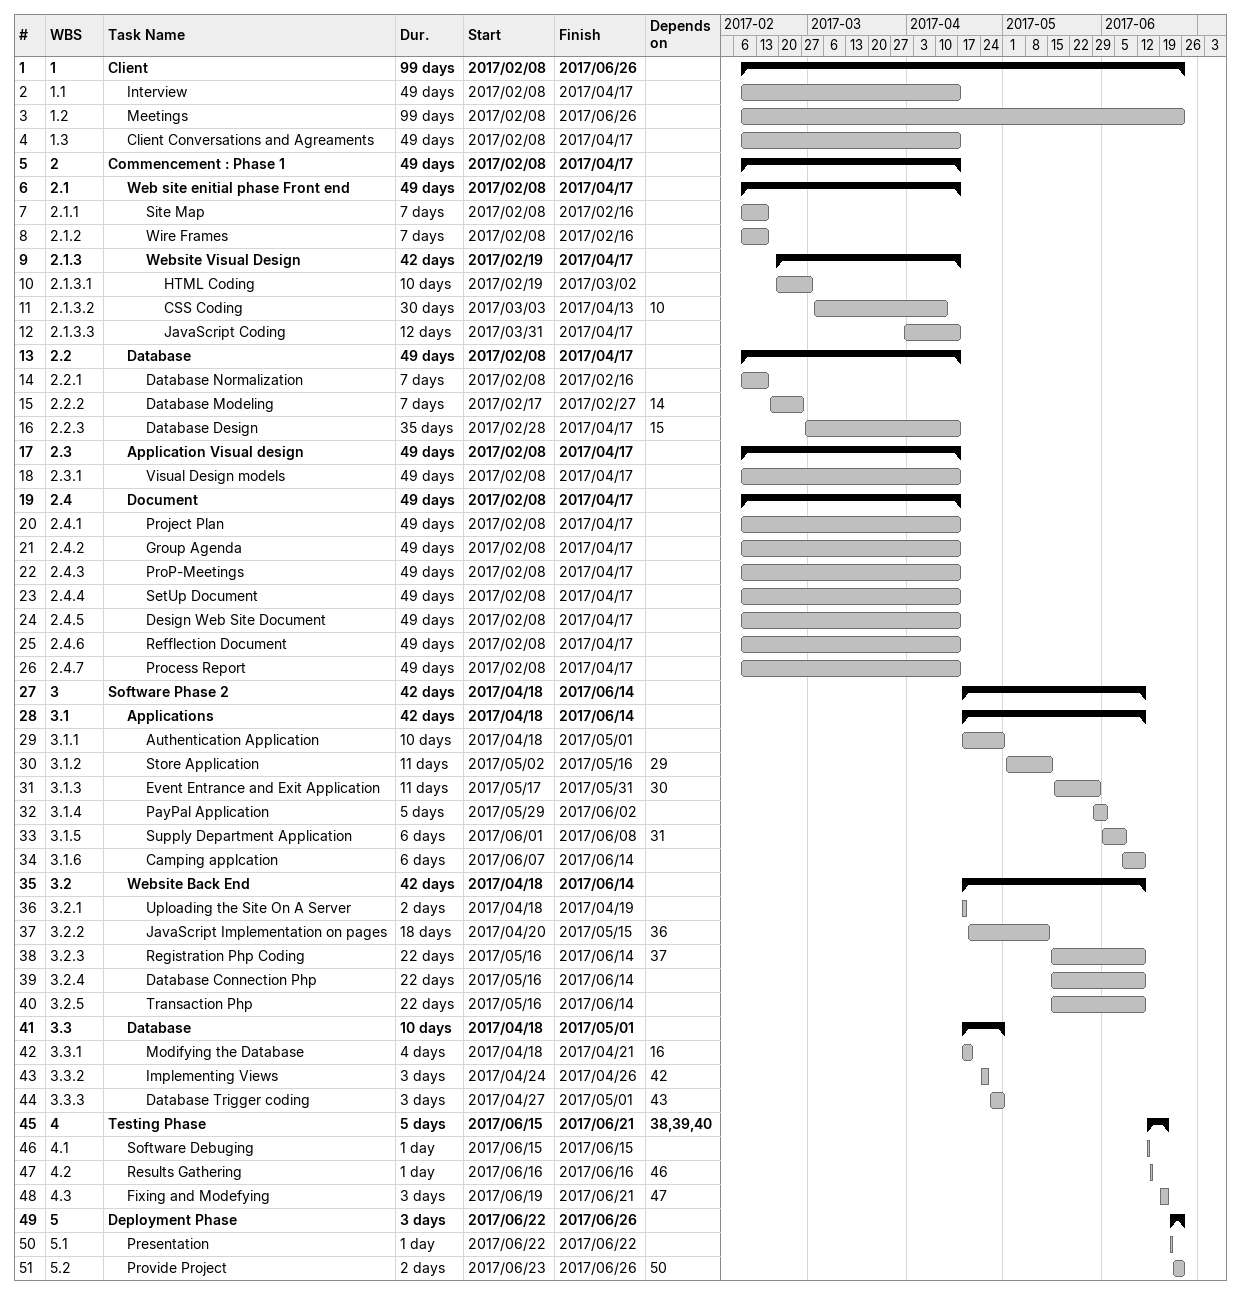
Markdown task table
| ID | WBS | Task | Duration | Start | Finish | Predecessors |
|---|---|---|---|---|---|---|
| 1 | 1 | **Client** | 99d | 2017-02-08 | 2017-06-26 |  |
| 2 | 1.1 | Interview | 49d | 2017-02-08 | 2017-04-17 |  |
| 3 | 1.2 | Meetings | 99d | 2017-02-08 | 2017-06-26 |  |
| 4 | 1.3 | Client Conversations and Agreaments | 49d | 2017-02-08 | 2017-04-17 |  |
| 5 | 2 | **Commencement : Phase 1** | 49d | 2017-02-08 | 2017-04-17 |  |
| 6 | 2.1 | **Web site enitial phase Front end** | 49d | 2017-02-08 | 2017-04-17 |  |
| 7 | 2.1.1 | Site Map | 7d | 2017-02-08 | 2017-02-16 |  |
| 8 | 2.1.2 | Wire Frames | 7d | 2017-02-08 | 2017-02-16 |  |
| 9 | 2.1.3 | **Website Visual Design** | 42d | 2017-02-19 | 2017-04-17 |  |
| 10 | 2.1.3.1 | HTML Coding | 10d | 2017-02-19 | 2017-03-02 |  |
| 11 | 2.1.3.2 | CSS Coding | 30d | 2017-03-03 | 2017-04-13 | 10 |
| 12 | 2.1.3.3 | JavaScript Coding | 12d | 2017-03-31 | 2017-04-17 |  |
| 13 | 2.2 | **Database** | 49d | 2017-02-08 | 2017-04-17 |  |
| 14 | 2.2.1 | Database Normalization | 7d | 2017-02-08 | 2017-02-16 |  |
| 15 | 2.2.2 | Database Modeling | 7d | 2017-02-17 | 2017-02-27 | 14 |
| 16 | 2.2.3 | Database Design | 35d | 2017-02-28 | 2017-04-17 | 15 |
| 17 | 2.3 | **Application Visual design** | 49d | 2017-02-08 | 2017-04-17 |  |
| 18 | 2.3.1 | Visual Design models | 49d | 2017-02-08 | 2017-04-17 |  |
| 19 | 2.4 | **Document** | 49d | 2017-02-08 | 2017-04-17 |  |
| 20 | 2.4.1 | Project Plan | 49d | 2017-02-08 | 2017-04-17 |  |
| 21 | 2.4.2 | Group Agenda | 49d | 2017-02-08 | 2017-04-17 |  |
| 22 | 2.4.3 | ProP-Meetings | 49d | 2017-02-08 | 2017-04-17 |  |
| 23 | 2.4.4 | SetUp Document | 49d | 2017-02-08 | 2017-04-17 |  |
| 24 | 2.4.5 | Design Web Site Document | 49d | 2017-02-08 | 2017-04-17 |  |
| 25 | 2.4.6 | Refflection Document | 49d | 2017-02-08 | 2017-04-17 |  |
| 26 | 2.4.7 | Process Report | 49d | 2017-02-08 | 2017-04-17 |  |
| 27 | 3 | **Software Phase 2** | 42d | 2017-04-18 | 2017-06-14 |  |
| 28 | 3.1 | **Applications** | 42d | 2017-04-18 | 2017-06-14 |  |
| 29 | 3.1.1 | Authentication Application | 10d | 2017-04-18 | 2017-05-01 |  |
| 30 | 3.1.2 | Store Application | 11d | 2017-05-02 | 2017-05-16 | 29 |
| 31 | 3.1.3 | Event Entrance and Exit Application | 11d | 2017-05-17 | 2017-05-31 | 30 |
| 32 | 3.1.4 | PayPal Application | 5d | 2017-05-29 | 2017-06-02 |  |
| 33 | 3.1.5 | Supply Department Application | 6d | 2017-06-01 | 2017-06-08 | 31 |
| 34 | 3.1.6 | Camping applcation | 6d | 2017-06-07 | 2017-06-14 |  |
| 35 | 3.2 | **Website Back End** | 42d | 2017-04-18 | 2017-06-14 |  |
| 36 | 3.2.1 | Uploading the Site On A Server | 2d | 2017-04-18 | 2017-04-19 |  |
| 37 | 3.2.2 | JavaScript Implementation on pages | 18d | 2017-04-20 | 2017-05-15 | 36 |
| 38 | 3.2.3 | Registration Php Coding | 22d | 2017-05-16 | 2017-06-14 | 37 |
| 39 | 3.2.4 | Database Connection Php | 22d | 2017-05-16 | 2017-06-14 |  |
| 40 | 3.2.5 | Transaction Php | 22d | 2017-05-16 | 2017-06-14 |  |
| 41 | 3.3 | **Database** | 10d | 2017-04-18 | 2017-05-01 |  |
| 42 | 3.3.1 | Modifying the Database | 4d | 2017-04-18 | 2017-04-21 | 16 |
| 43 | 3.3.2 | Implementing Views | 3d | 2017-04-24 | 2017-04-26 | 42 |
| 44 | 3.3.3 | Database Trigger coding | 3d | 2017-04-27 | 2017-05-01 | 43 |
| 45 | 4 | **Testing Phase** | 5d | 2017-06-15 | 2017-06-21 | 38, 39, 40 |
| 46 | 4.1 | Software Debuging | 1d | 2017-06-15 | 2017-06-15 |  |
| 47 | 4.2 | Results Gathering | 1d | 2017-06-16 | 2017-06-16 | 46 |
| 48 | 4.3 | Fixing and Modefying | 3d | 2017-06-19 | 2017-06-21 | 47 |
| 49 | 5 | **Deployment Phase** | 3d | 2017-06-22 | 2017-06-26 |  |
| 50 | 5.1 | Presentation | 1d | 2017-06-22 | 2017-06-22 |  |
| 51 | 5.2 | Provide Project | 2d | 2017-06-23 | 2017-06-26 | 50 |
